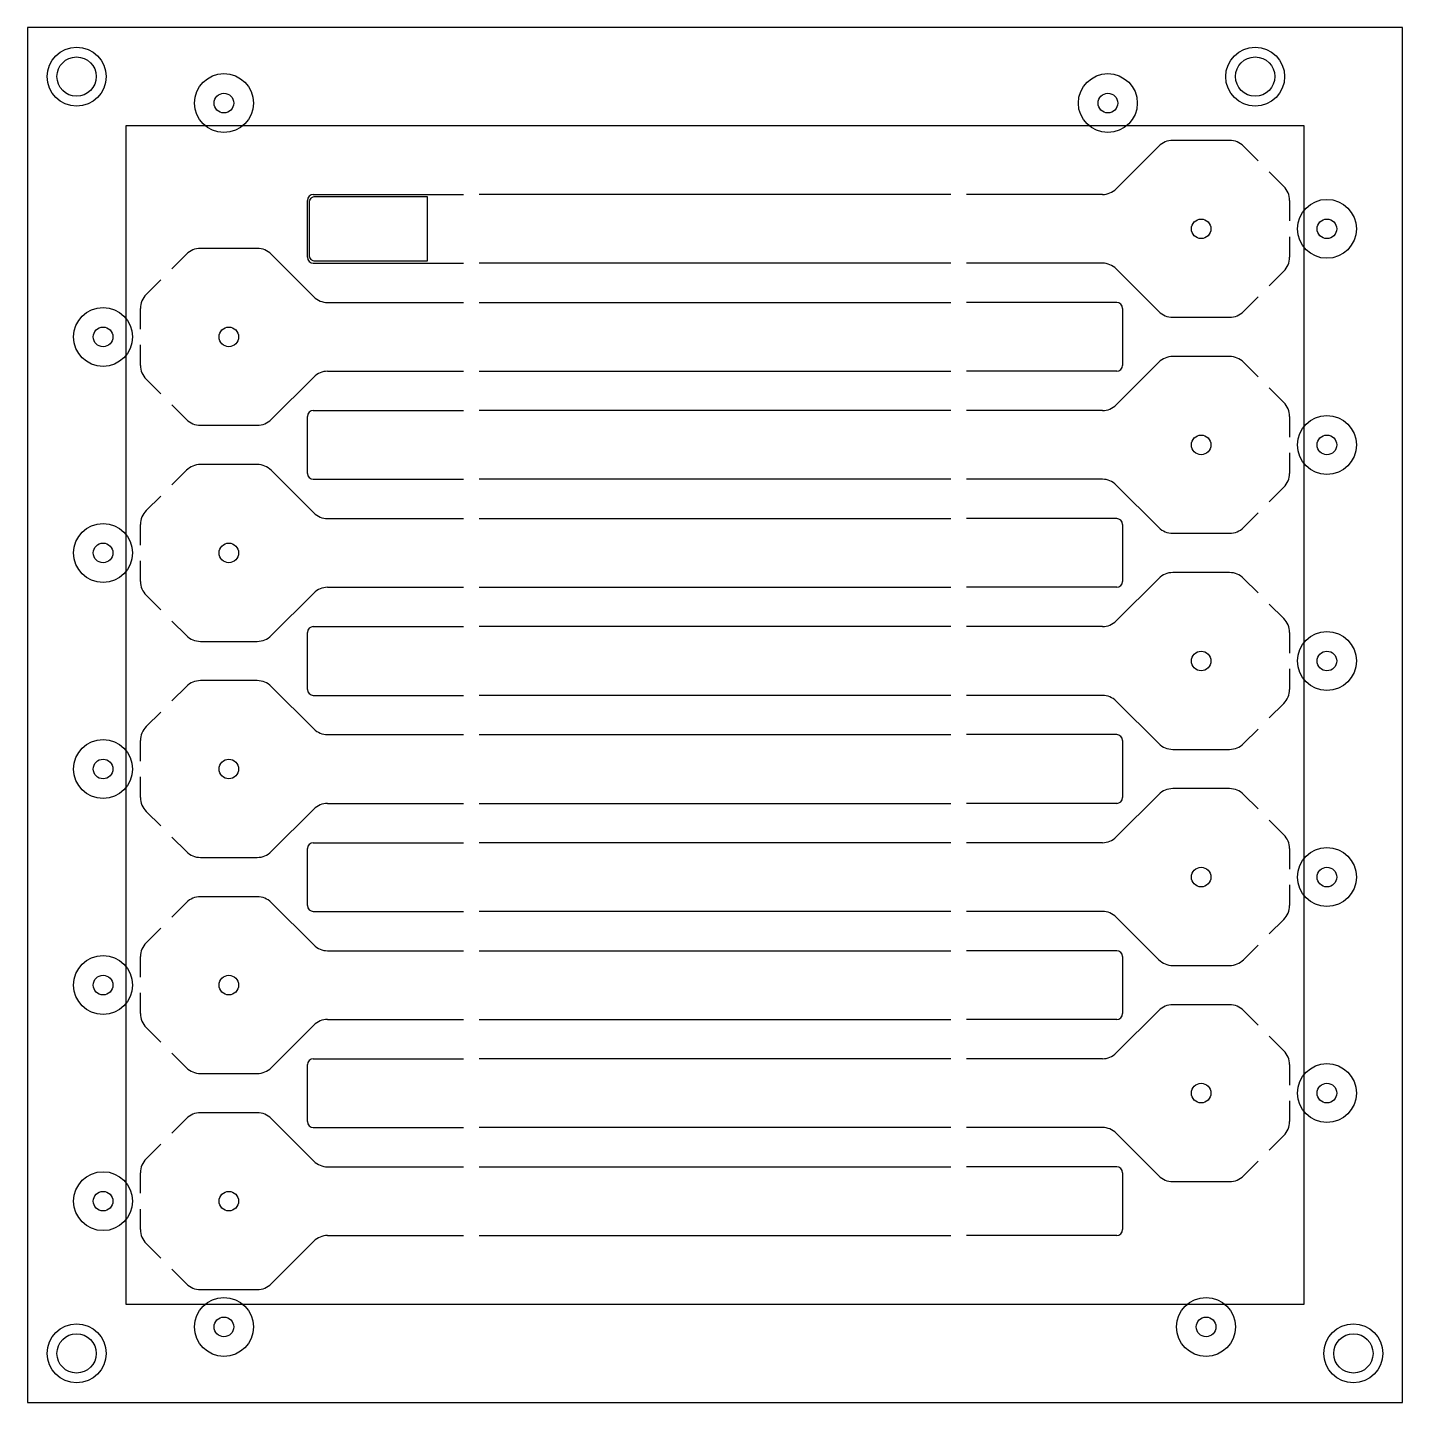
# Model space of a CAD drawing. Header units: millimetres. Extents: x -59.8 to 10.3, y -59.8 to 10.3.
import ezdxf

# ---------------------------------------------------------------- set-up
doc = ezdxf.new("R2010")
doc.units = ezdxf.units.MM
doc.layers.get('0').update_dxf_attribs({"linetype": 'CONTINUOUS'})

msp = doc.modelspace()

# ---------------------------------------------------------------- linework, layer by layer
for p, q in [((-2.157, 4.207), (-4.321, 2.043)), ((1.45, 4.5), (-1.45, 4.5)), ((2.899, 3.465), (2.157, 4.207)), ((3.465, 2.899), (4.207, 2.157)), ((-45.5, -1.45), (-45.5, 1.45)), ((-45.2, 1.75), (-37.55, 1.75)), ((-12.75, 1.75), (-36.75, 1.75)), ((-5.028, 1.75), (-11.95, 1.75)), ((4.5, 1.45), (4.5, 0.4)), ((4.5, -0.4), (4.5, -1.45)), ((-52.399, -2.035), (-51.657, -1.293)), ((-48.05, -1), (-50.95, -1)), ((-45.179, -3.457), (-47.343, -1.293)), ((-45.2, -1.75), (-37.55, -1.75)), ((-12.75, -1.75), (-36.75, -1.75)), ((-5.028, -1.75), (-11.95, -1.75)), ((-4.321, -2.043), (-2.157, -4.207)), ((-53.707, -3.343), (-52.965, -2.601)), ((4.207, -2.157), (3.465, -2.899)), ((2.899, -3.465), (2.157, -4.207)), ((-54, -5.1), (-54, -4.05)), ((-44.472, -3.75), (-37.55, -3.75)), ((-36.75, -3.75), (-12.75, -3.75)), ((-4.3, -3.75), (-11.95, -3.75)), ((-4, -4.05), (-4, -6.95)), ((-1.45, -4.5), (1.45, -4.5)), ((-54, -6.95), (-54, -5.9)), ((-2.157, -6.793), (-4.321, -8.957)), ((1.45, -6.5), (-1.45, -6.5)), ((2.899, -7.535), (2.157, -6.793)), ((-52.965, -8.399), (-53.707, -7.657)), ((-47.343, -9.707), (-45.179, -7.543)), ((-44.472, -7.25), (-37.55, -7.25)), ((-36.75, -7.25), (-12.75, -7.25)), ((-4.3, -7.25), (-11.95, -7.25)), ((3.465, -8.101), (4.207, -8.843)), ((-52.399, -8.965), (-51.657, -9.707)), ((-45.5, -12.45), (-45.5, -9.55)), ((-45.2, -9.25), (-37.55, -9.25)), ((-12.75, -9.25), (-36.75, -9.25)), ((-5.028, -9.25), (-11.95, -9.25)), ((4.5, -9.55), (4.5, -10.6)), ((-50.95, -10), (-48.05, -10)), ((4.5, -11.4), (4.5, -12.45)), ((-52.399, -13.035), (-51.657, -12.293)), ((-48.05, -12), (-50.95, -12)), ((-45.179, -14.457), (-47.343, -12.293)), ((-45.2, -12.75), (-37.55, -12.75)), ((-12.75, -12.75), (-36.75, -12.75)), ((-5.028, -12.75), (-11.95, -12.75)), ((-4.321, -13.043), (-2.157, -15.207)), ((4.207, -13.157), (3.465, -13.899)), ((-53.707, -14.343), (-52.965, -13.601)), ((2.899, -14.465), (2.157, -15.207)), ((-54, -16.1), (-54, -15.05)), ((-44.472, -14.75), (-37.55, -14.75)), ((-36.75, -14.75), (-12.75, -14.75)), ((-4.3, -14.75), (-11.95, -14.75)), ((-4, -15.05), (-4, -17.95)), ((-1.45, -15.5), (1.45, -15.5)), ((-54, -17.95), (-54, -16.9)), ((-2.157, -17.793), (-4.321, -19.957)), ((1.45, -17.5), (-1.45, -17.5)), ((2.899, -18.535), (2.157, -17.793)), ((-52.965, -19.399), (-53.707, -18.657)), ((-47.343, -20.707), (-45.179, -18.543)), ((-44.472, -18.25), (-37.55, -18.25)), ((-36.75, -18.25), (-12.75, -18.25)), ((-4.3, -18.25), (-11.95, -18.25)), ((3.465, -19.101), (4.207, -19.843)), ((-52.399, -19.965), (-51.657, -20.707)), ((-45.2, -20.25), (-37.55, -20.25)), ((-12.75, -20.25), (-36.75, -20.25)), ((-5.028, -20.25), (-11.95, -20.25)), ((-45.5, -23.45), (-45.5, -20.55)), ((4.5, -20.55), (4.5, -21.6)), ((-50.95, -21), (-48.05, -21)), ((-48.05, -23), (-50.95, -23)), ((4.5, -22.4), (4.5, -23.45)), ((-52.399, -24.035), (-51.657, -23.293)), ((-45.179, -25.457), (-47.343, -23.293)), ((-45.2, -23.75), (-37.55, -23.75)), ((-12.75, -23.75), (-36.75, -23.75)), ((-5.028, -23.75), (-11.95, -23.75)), ((-4.321, -24.043), (-2.157, -26.207)), ((4.207, -24.157), (3.465, -24.899)), ((-53.707, -25.343), (-52.965, -24.601)), ((-44.472, -25.75), (-37.55, -25.75)), ((-36.75, -25.75), (-12.75, -25.75)), ((-4.3, -25.75), (-11.95, -25.75)), ((2.899, -25.465), (2.157, -26.207)), ((-54, -27.1), (-54, -26.05)), ((-4, -26.05), (-4, -28.95)), ((-1.45, -26.5), (1.45, -26.5)), ((-54, -28.95), (-54, -27.9)), ((1.45, -28.5), (-1.45, -28.5)), ((-44.472, -29.25), (-37.55, -29.25)), ((-36.75, -29.25), (-12.75, -29.25)), ((-4.3, -29.25), (-11.95, -29.25)), ((-2.157, -28.793), (-4.321, -30.957)), ((2.899, -29.535), (2.157, -28.793)), ((-52.965, -30.399), (-53.707, -29.657)), ((-47.343, -31.707), (-45.179, -29.543)), ((3.465, -30.101), (4.207, -30.843)), ((-52.399, -30.965), (-51.657, -31.707)), ((-45.2, -31.25), (-37.55, -31.25)), ((-12.75, -31.25), (-36.75, -31.25)), ((-5.028, -31.25), (-11.95, -31.25)), ((-50.95, -32), (-48.05, -32)), ((-45.5, -34.45), (-45.5, -31.55)), ((4.5, -31.55), (4.5, -32.6)), ((4.5, -33.4), (4.5, -34.45)), ((-52.399, -35.035), (-51.657, -34.293)), ((-48.05, -34), (-50.95, -34)), ((-45.179, -36.457), (-47.343, -34.293)), ((-45.2, -34.75), (-37.55, -34.75)), ((-12.75, -34.75), (-36.75, -34.75)), ((-5.028, -34.75), (-11.95, -34.75)), ((-53.707, -36.343), (-52.965, -35.601)), ((-4.321, -35.043), (-2.157, -37.207)), ((4.207, -35.157), (3.465, -35.899)), ((-54, -38.1), (-54, -37.05)), ((-44.472, -36.75), (-37.55, -36.75)), ((-36.75, -36.75), (-12.75, -36.75)), ((-4.3, -36.75), (-11.95, -36.75)), ((-4, -37.05), (-4, -39.95)), ((2.899, -36.465), (2.157, -37.207)), ((-1.45, -37.5), (1.45, -37.5)), ((-54, -39.95), (-54, -38.9)), ((-2.157, -39.793), (-4.321, -41.957)), ((1.45, -39.5), (-1.45, -39.5)), ((2.899, -40.535), (2.157, -39.793)), ((-47.343, -42.707), (-45.179, -40.543)), ((-44.472, -40.25), (-37.55, -40.25)), ((-36.75, -40.25), (-12.75, -40.25)), ((-4.3, -40.25), (-11.95, -40.25)), ((-52.965, -41.399), (-53.707, -40.657)), ((3.465, -41.101), (4.207, -41.843)), ((-52.399, -41.965), (-51.657, -42.707)), ((-45.5, -45.45), (-45.5, -42.55)), ((-45.2, -42.25), (-37.55, -42.25)), ((-12.75, -42.25), (-36.75, -42.25)), ((-5.028, -42.25), (-11.95, -42.25)), ((4.5, -42.55), (4.5, -43.6)), ((-50.95, -43), (-48.05, -43)), ((4.5, -44.4), (4.5, -45.45)), ((-52.399, -46.035), (-51.657, -45.293)), ((-48.05, -45), (-50.95, -45)), ((-45.179, -47.457), (-47.343, -45.293)), ((-45.2, -45.75), (-37.55, -45.75)), ((-12.75, -45.75), (-36.75, -45.75)), ((-5.028, -45.75), (-11.95, -45.75)), ((-4.321, -46.043), (-2.157, -48.207)), ((4.207, -46.157), (3.465, -46.899)), ((-53.707, -47.343), (-52.965, -46.601)), ((2.899, -47.465), (2.157, -48.207)), ((-54, -49.1), (-54, -48.05)), ((-44.472, -47.75), (-37.55, -47.75)), ((-36.75, -47.75), (-12.75, -47.75)), ((-4.3, -47.75), (-11.95, -47.75)), ((-4, -48.05), (-4, -50.95)), ((-1.45, -48.5), (1.45, -48.5)), ((-54, -50.95), (-54, -49.9)), ((-52.965, -52.399), (-53.707, -51.657)), ((-47.343, -53.707), (-45.179, -51.543)), ((-44.472, -51.25), (-37.55, -51.25)), ((-36.75, -51.25), (-12.75, -51.25)), ((-4.3, -51.25), (-11.95, -51.25)), ((-52.399, -52.965), (-51.657, -53.707)), ((-50.95, -54), (-48.05, -54))]:
    msp.add_line(p, q)
for points in [[(10.25, 10.25), (-59.75, 10.25), (-59.75, -59.75), (10.25, -59.75)], [(-54.75, 5.25), (-54.75, -54.75), (5.25, -54.75), (5.25, 5.25)]]:
    msp.add_lwpolyline(points, close=True)
msp.add_lwpolyline([(-45.1, 1.65), (-39.4, 1.65), (-39.4, -1.65), (-45.1, -1.65, -0.414214), (-45.4, -1.35), (-45.4, 1.35, -0.414214)], format="xyb", close=True)
for centre, radius in [((-57.25, 7.75), 1.5), ((2.75, 7.75), 1.5), ((-57.25, 7.75), 1), ((2.75, 7.75), 1), ((-49.75, 6.4), 1.5), ((-4.75, 6.4), 1.5), ((-49.75, 6.4), 0.5), ((-4.75, 6.4), 0.5), ((6.4, 0), 1.5), ((0, 0), 0.5), ((6.4, 0), 0.5), ((-55.9, -5.5), 1.5), ((-55.9, -5.5), 0.5), ((-49.5, -5.5), 0.5), ((6.4, -11), 1.5), ((0, -11), 0.5), ((6.4, -11), 0.5), ((-55.9, -16.5), 1.5), ((-55.9, -16.5), 0.5), ((-49.5, -16.5), 0.5), ((6.4, -22), 1.5), ((0, -22), 0.5), ((6.4, -22), 0.5), ((-55.9, -27.5), 1.5), ((-55.9, -27.5), 0.5), ((-49.5, -27.5), 0.5), ((6.4, -33), 1.5), ((0, -33), 0.5), ((6.4, -33), 0.5), ((-55.9, -38.5), 1.5), ((-55.9, -38.5), 0.5), ((-49.5, -38.5), 0.5), ((6.4, -44), 1.5), ((0, -44), 0.5), ((6.4, -44), 0.5), ((-55.9, -49.5), 1.5), ((-55.9, -49.5), 0.5), ((-49.5, -49.5), 0.5), ((-49.75, -55.9), 1.5), ((0.25, -55.9), 1.5), ((-57.25, -57.25), 1.5), ((-49.75, -55.9), 0.5), ((0.25, -55.9), 0.5), ((7.75, -57.25), 1.5), ((-57.25, -57.25), 1), ((7.75, -57.25), 1)]:
    msp.add_circle(centre, radius)
for centre, radius, start, end in [((-1.45, 3.5), 1, 90, 135), ((1.45, 3.5), 1, 45, 90), ((3.5, 1.45), 1, 0, 45), ((-45.2, 1.45), 0.3, 90.00005, 180), ((-5.028, 2.75), 1, 270, 315), ((-50.95, -2), 1, 90, 135), ((-48.05, -2), 1, 45, 90), ((-45.2, -1.45), 0.3, 180, 270), ((-5.028, -2.75), 1, 45, 90), ((3.5, -1.45), 1, -45, 0), ((-53, -4.05), 1, 135, 180), ((-44.472, -2.75), 1, 225, 270), ((-4.3, -4.05), 0.3, 0, 90), ((-1.45, -3.5), 1, 225, 270), ((1.45, -3.5), 1, 270, 315), ((-53, -6.95), 1, 180, 225), ((-4.3, -6.95), 0.3, -89.99995, 0), ((-1.45, -7.5), 1, 90, 135), ((1.45, -7.5), 1, 45, 90), ((-44.472, -8.25), 1, 90, 135), ((-5.028, -8.25), 1, 270, 315), ((3.5, -9.55), 1, 0, 45), ((-50.95, -9), 1, 225, 270), ((-48.05, -9), 1, 270, 315), ((-45.2, -9.55), 0.3, 90.00005, 180), ((-50.95, -13), 1, 90, 135), ((-48.05, -13), 1, 45, 90), ((-45.2, -12.45), 0.3, 180, 270), ((3.5, -12.45), 1, -45, 0), ((-5.028, -13.75), 1, 45, 90), ((-53, -15.05), 1, 135, 180), ((-44.472, -13.75), 1, 225, 270), ((-4.3, -15.05), 0.3, 0, 90), ((-1.45, -14.5), 1, 225, 270), ((1.45, -14.5), 1, 270, 315), ((-53, -17.95), 1, 180, 225), ((-4.3, -17.95), 0.3, -89.99995, 0), ((-1.45, -18.5), 1, 90, 135), ((1.45, -18.5), 1, 45, 90), ((-44.472, -19.25), 1, 90, 135), ((-45.2, -20.55), 0.3, 90.00005, 180), ((-5.028, -19.25), 1, 270, 315), ((3.5, -20.55), 1, 0, 45), ((-50.95, -20), 1, 225, 270), ((-48.05, -20), 1, 270, 315), ((-50.95, -24), 1, 90, 135), ((-48.05, -24), 1, 45, 90), ((-45.2, -23.45), 0.3, 180, 270), ((-5.028, -24.75), 1, 45, 90), ((3.5, -23.45), 1, -45, 0), ((-53, -26.05), 1, 135, 180), ((-44.472, -24.75), 1, 225, 270), ((-4.3, -26.05), 0.3, 0, 90), ((-1.45, -25.5), 1, 225, 270), ((1.45, -25.5), 1, 270, 315), ((-1.45, -29.5), 1, 90, 135), ((1.45, -29.5), 1, 45, 90), ((-53, -28.95), 1, 180, 225), ((-44.472, -30.25), 1, 90, 135), ((-4.3, -28.95), 0.3, -89.99995, 0), ((-45.2, -31.55), 0.3, 90.00005, 180), ((-5.028, -30.25), 1, 270, 315), ((3.5, -31.55), 1, 0, 45), ((-50.95, -31), 1, 225, 270), ((-48.05, -31), 1, 270, 315), ((-50.95, -35), 1, 90, 135), ((-48.05, -35), 1, 45, 90), ((-45.2, -34.45), 0.3, 180, 270), ((-5.028, -35.75), 1, 45, 90), ((3.5, -34.45), 1, -45, 0), ((-53, -37.05), 1, 135, 180), ((-44.472, -35.75), 1, 225, 270), ((-4.3, -37.05), 0.3, 0, 90), ((-1.45, -36.5), 1, 225, 270), ((1.45, -36.5), 1, 270, 315), ((-1.45, -40.5), 1, 90, 135), ((1.45, -40.5), 1, 45, 90), ((-53, -39.95), 1, 180, 225), ((-44.472, -41.25), 1, 90, 135), ((-4.3, -39.95), 0.3, -89.99995, 0), ((-5.028, -41.25), 1, 270, 315), ((3.5, -42.55), 1, 0, 45), ((-45.2, -42.55), 0.3, 90.00005, 180), ((-50.95, -42), 1, 225, 270), ((-48.05, -42), 1, 270, 315), ((-50.95, -46), 1, 90, 135), ((-48.05, -46), 1, 45, 90), ((-45.2, -45.45), 0.3, 180, 270), ((3.5, -45.45), 1, -45, 0), ((-5.028, -46.75), 1, 45, 90), ((-53, -48.05), 1, 135, 180), ((-44.472, -46.75), 1, 225, 270), ((-4.3, -48.05), 0.3, 0, 90), ((-1.45, -47.5), 1, 225, 270), ((1.45, -47.5), 1, 270, 315), ((-53, -50.95), 1, 180, 225), ((-4.3, -50.95), 0.3, -89.99995, 0), ((-44.472, -52.25), 1, 90, 135), ((-50.95, -53), 1, 225, 270), ((-48.05, -53), 1, 270, 315)]:
    msp.add_arc(centre, radius, start, end)

doc.saveas('drawing.dxf')
